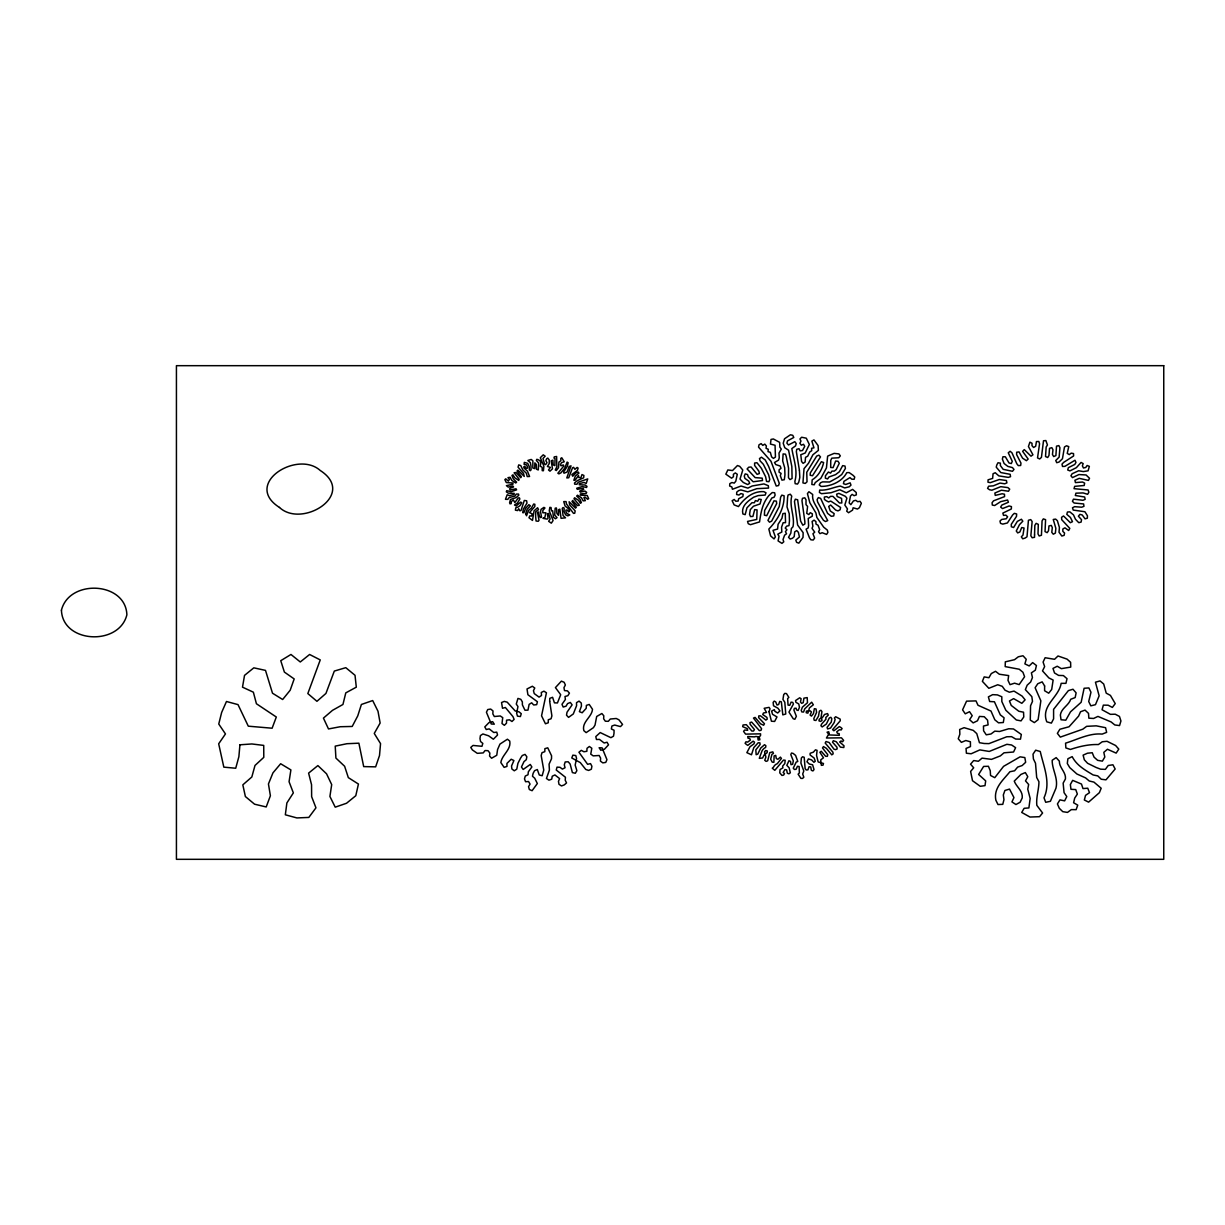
<?xml version="1.0" encoding="UTF-8"?>
<svg xmlns="http://www.w3.org/2000/svg" width="1225" height="1225" viewBox="0 0 1225 1225"><rect width="100%" height="100%" fill="white"/><g stroke="black" fill="none" stroke-linecap="round" stroke-linejoin="round"><path stroke-width="1.5" d="M1034.543 534.927L1034.543 537.316L1032.185 537.76L1030.853 535.784L1032.139 521.544L1030.73 519.599L1028.433 520.273L1026.994 536.81L1024.988 538.127L1022.691 538.786L1021.344 536.81L1022.982 535.049L1024.054 528.036L1021.711 527.546L1019.874 531.972L1017.684 532.921L1016.275 530.992L1019.506 524.637L1022.814 521.192L1021.42 519.247L1017.332 521.391L1013.611 527.516L1011.345 526.75L1011.268 524.361L1016.505 516.368L1016.658 513.979L1014.346 513.336L1012.616 514.99L1007.425 522.952L1002.785 524.116L1000.519 523.351L999.967 521.023L1001.759 519.431L1006.246 518.772L1007.608 516.812L1005.893 515.143L1003.52 515.403L1002.846 513.107L1011.345 508.987L1011.437 506.599L1009.124 505.971L1002.494 508.589L1000.641 507.073L1001.897 505.037L1008.435 502.235L1007.562 500.014L1000.641 501.668L994.654 505.512L992.311 505.067L992.082 502.694L993.567 500.811L1004.561 496.615L1004.485 494.226L1002.142 493.752L995.251 495.39L994.868 493.032L1001.438 490.214L1008.527 491.24L1009.691 489.142L1007.869 487.596L1000.748 486.677L991.882 490.199L989.524 489.74L987.58 488.362L988.636 486.218L993.368 485.835L999.983 483.063L1004.699 483.798L1006.904 482.88L1006.429 480.537L999.324 479.511L990.336 482.65L987.978 482.206L988.085 479.817L992.648 478.393L993.046 473.723L995.236 472.743L998.834 475.882L1008.267 477.382L1010.548 476.678L1010.166 474.32L1000.825 472.559L996.231 467.154L996.844 464.842L998.007 462.759L1000.366 463.142L1000.366 465.546L1003.183 469.343L1012.493 471.288L1013.994 469.42L1012.463 467.598L1007.838 466.403L1004.102 463.509L1002.372 459.069L1002.953 456.757L1005.357 456.787L1008.987 462.958L1011.314 463.555L1012.279 461.366L1008.267 452.791L1010.135 451.29L1011.972 452.821L1016.796 463.724L1018.266 465.607L1020.655 465.5L1020.976 463.127L1016.627 454.613L1016.673 452.224L1019.047 451.918L1022.569 458.165L1026.397 460.692L1028.158 459.053L1022.645 451.336L1024.284 449.606L1031.006 456.19L1032.935 454.797L1028.433 446.497L1029.903 442.164L1032.017 443.282L1032.001 445.67L1033.594 447.477L1035.661 446.267L1036.442 441.567L1038.831 441.49L1039.55 443.772L1037.529 457.905L1039.658 458.977L1041.434 457.384L1043.501 440.77L1045.874 440.556L1047.452 444.981L1046.165 447.002L1045.522 456.527L1047.697 457.507L1048.983 455.47L1049.534 448.319L1051.831 447.661L1052.979 449.759L1052.459 454.506L1053.699 456.558L1055.889 455.593L1056.517 446.145L1058.844 445.594L1059.931 447.722L1059.135 457.124L1055.751 460.508L1056.716 462.698L1059.013 462.055L1062.458 458.732L1064.464 447.018L1066.516 445.778L1068.751 446.62L1067.235 453.388L1069.287 454.613L1071.186 453.158L1073.529 453.572L1073.621 455.96L1063.652 462.392L1061.998 464.122L1062.504 466.465L1064.893 466.358L1074.953 460.248L1075.994 462.407L1074.754 464.459L1068.338 467.674L1067.725 470.002L1069.946 470.89L1076.362 467.674L1081.078 462.438L1083.176 463.601L1082.379 465.852L1083.451 467.996L1085.779 467.46L1087.142 465.485L1089.362 466.373L1088.076 470.829L1083.344 471.579L1078.658 470.752L1072.135 473.738L1070.926 475.805L1072.472 477.612L1078.949 474.55L1086.07 474.978L1089.515 478.286L1088.443 480.414L1079.24 478.347L1074.892 480.277L1075.443 482.604L1082.533 482.022L1084.646 483.14L1084.186 485.498L1074.662 486.356L1074.034 488.668L1088.076 489.969L1088.857 492.236L1087.632 494.288L1083.084 492.925L1075.918 493.185L1075.336 495.497L1084.661 497.013L1085.151 499.356L1082.961 500.29L1073.483 499.157L1072.442 501.316L1074.111 503.016L1083.62 503.95L1083.957 506.323L1081.736 507.196L1074.585 506.675L1072.472 507.808L1073.238 510.075L1084.921 511.744L1087.448 515.802L1087.341 518.19L1085.044 518.833L1082.257 515.005L1079.945 514.362L1078.398 516.184L1081.553 519.737L1081.093 522.08L1078.781 522.692L1075.458 519.247L1073.498 514.898L1069.823 511.851L1067.434 512.035L1066.807 514.347L1070.405 517.455L1072.487 521.666L1070.328 522.692L1063.53 515.97L1061.554 517.302L1061.723 519.691L1069.808 528.388L1068.675 530.502L1064.954 527.837L1062.841 528.986L1062.841 531.374L1064.586 533.013L1064.127 535.356L1061.83 536.029L1059.028 532.247L1059.411 527.485L1057.374 520.702L1055.613 519.094L1053.255 519.477L1055.843 528.312L1055.383 533.074L1053.286 534.207L1051.785 532.354L1052.306 527.592L1051.31 525.418L1048.967 525.938L1048.523 530.701L1047.161 532.676L1045.032 531.589L1045.583 519.66L1043.317 518.879L1042.062 520.916L1041.449 535.233L1039.183 535.999L1038.004 533.916L1038.295 524.361L1036.136 523.351L1034.849 525.372L1034.543 534.927M279.484 507.456C302.238 528.756 357.241 494.379 320.23 470.477C297.17 449.682 242.473 483.906 279.484 507.456M525.617 513.811L526.551 515.74L528.572 510.381L531.359 508.145L533.671 504.057L534.85 504.256L534.82 506.522L529.476 512.632L532.125 513.75L531.681 516.062L529.812 515.878L528.986 517.746L532.492 520.441L534.085 510.794L537.622 507.747L538.51 509.631L535.738 511.652L535.631 516.429L536.06 520.993L538.28 521.283L539.015 520.334L537.53 512.326L538.678 511.989L539.184 515.465L540.363 517.517L541.542 517.256L540.531 511.606L541.113 509.294L543.931 507.395L544.957 507.992L542.859 510.427L542.813 512.77L545.906 512.785L544.865 517.363L542.981 518.343L547.223 519.124L548.05 518.267L547.407 513.765L548.54 513.382L550.132 518.925L548.647 521.329L551.342 523.167L553.087 520.533L549.259 510.84L549.841 507.364L551.036 507.533L551.48 510.917L552.659 510.748L553.501 517.425L555.492 518.742L557.023 517.639L554.726 515.097L555.17 508.222L556.334 507.931L556.854 510.167A8.376 8.376 0 0 0 557.069 513.719L558.493 515.327L558.738 509.615L559.856 509.171L561.065 518.313L565.521 517.808L563.056 515.511L562.244 508.406L563.056 507.533L564.128 508.069L564.112 511.652L565.674 514.852L567.803 515.878L569.778 514.929L566.884 513.474L565.889 511.3L565.935 510.105L567.114 509.937L568.553 511.805L569.61 511.238L568.783 508.987L565.077 506.017L563.745 501.592L566.072 501.607L566.471 503.965L573.53 513.397L574.724 513.244L575.168 510.902L569.702 504.945L569.12 501.775L575.536 508.145L576.317 507.227L571.998 501.515L572.642 500.504L577.434 505.634L579.364 505.19L574.004 498.835L574.556 497.779L578.445 500.259L580.359 503.276L581.37 502.633L580.083 499.341L576.669 496.064L577.511 495.222L581.492 497.779L583.161 500.857L585.366 500.657L583.881 497.534L584.983 497.09L587.663 499.31L588.643 498.636L587.234 495.497L580.42 495.145L580.374 493.935L586.147 493.445L586.683 492.389L584.938 491.057L580.39 492.128L579.609 491.225L583.712 489.403L583.146 488.346L577.297 489.311L576.715 488.254L582.273 486.57L586.561 487.489L586.989 486.371L585.075 485.008L579.211 484.778L579.44 483.615L584.08 482.451L586.193 483.507L587.724 478.929L578.246 482.221L576.975 484.258L574.663 484.151L574.51 482.956L577.251 480.69L583.651 477.827L583.896 475.453L581.982 474.565L580.926 477.673L578.843 477.536L578.491 475.622L575.046 480.261L573.851 480.307L575.321 476.096L578.935 473.095L578.277 472.1L576.01 472.773L572.718 476.234L571.876 474.55L577.434 470.4L578.108 468.103L577.128 467.429L574.893 469.328L573.591 467.322L572.504 467.827L568.737 477.765L566.792 477.934L571.018 465.852L569.166 466.511L567.053 472.038L564.005 473.218L563.577 472.115L567.389 466.189L568.155 462.744L567.144 462.085L564.618 468.333L560.912 472.865L558.86 473.891L557.865 473.233L563.791 466.036L563.301 464.949L561.081 465.806L560.407 464.811L561.463 462.683L564.25 461.794L561.77 457.752L560.759 458.395L560.897 460.738L558.922 462.101L558.508 467.736L556.318 470.538L555.277 469.956L556.854 466.832L556.609 456.466L554.282 456.879L553.976 458.028L555.002 458.625L554.91 465.668L553.164 464.842L552.888 460.141L551.173 460.845L552.49 468.823L549.964 471.181L548.524 469.987L550.393 467.368L547.407 466.495L549.213 463.571L549.229 459.987L547.774 458.089L546.733 458.671L545.845 460.615L547.008 462.698L545.646 464.627L544.574 464.107L542.966 458.487L545.171 456.175L543.226 454.827L540.317 457.721L543.885 466.158L543.425 470.737L542.231 470.66L542.139 467.23L540.225 466.235L540.899 462.851L539.98 460.722L537.943 459.589L536.78 459.344L536.351 460.462L538.663 463.004L538.25 469.956L536.473 469.206L536.29 464.443L534.866 462.866L534.758 468.624L532.829 467.981L532.89 460.876L531.221 459.436L527.837 460.462L530.333 462.621L531.022 466.143A16.354 16.354 0 0 0 531.129 469.711L530.41 470.66L529.338 470.109L529.246 466.526L527.669 463.341L524.3 462.376L524.116 464.413L526.474 464.857L527.5 467.001L527.378 468.195L526.199 468.302L524.821 466.388L523.733 466.909L524.055 468.057L527.424 471.135L529.583 476.494L527.225 476.571L526.321 473.141L522.815 469.91L520.793 465.607L518.726 464.888L518.037 467.184L523.458 473.263L524.254 476.418L517.869 470.14L517.042 470.997L521.375 476.693L520.747 477.704L516.047 472.513L514.087 472.743L519.186 479.281L518.726 480.399L514.822 477.811L512.938 474.825L511.958 475.499L513.29 478.807L516.613 482.145L515.756 482.987L511.805 480.43L510.121 477.306L507.931 477.643L509.401 479.358L508.406 481.119L505.741 478.822L504.868 479.649L506.308 482.573L512.969 483.017L512.923 484.212L506.43 485.651L508.237 487.121L512.831 486.003L513.566 486.953L510.396 488.117L509.539 488.943L510.197 489.939L516.031 488.79L516.598 489.847L511.07 491.669L506.691 490.689L506.338 491.837L508.314 493.17L514.194 493.338L514.087 494.532L509.432 495.558L507.196 494.747L505.45 499.325L507.778 499.356L509.263 497.488L515.036 496.094L516.215 494.073L518.558 494.088L518.788 495.252L516.093 497.61L510.442 499.463L509.6 502.725L509.998 503.843L511.177 503.613L511.422 501.362L513.428 500.076L514.837 502.572L518.252 497.947L519.431 497.871L519.859 498.988L517.455 503.016L514.469 504.991L516.2 505.94L520.671 502.112L521.728 502.663L520.671 504.761A7.12 7.12 0 0 1 517.961 507.058L515.771 507.808L515.403 510.167L517.639 510.565L518.696 508.712L519.829 510.764L521.008 510.549L524.285 500.458L526.628 500.765L526.98 503.108L523.32 509.217L522.707 512.663L523.902 512.663L525.678 508.237L528.832 504.685L530.379 505.818L527.148 509.294L525.617 513.811M1044.619 685.954L1044.603 690.747L1048.723 693.197L1051.693 689.461L1053.132 680.059L1048.86 677.9L1042.506 670.887L1044.634 666.599L1043.088 662.067L1045.124 657.733L1054.557 659.295L1058.002 655.987L1067.036 659.111L1070.604 662.296L1070.742 667.089L1061.355 668.651L1057.236 666.232L1052.979 668.421L1054.511 672.954L1058.614 675.419L1063.392 675.572L1067.021 678.696L1065.934 683.351L1061.156 683.336C1058.859 697.576 1040.484 705.569 1046.778 721.831L1051.387 723.118L1053.592 718.861L1053.592 709.321L1068.384 690.609L1072.977 689.246L1076.117 692.86L1075.167 697.561L1070.696 699.291C1068.69 705.539 1061.294 708.203 1060.36 715.017L1061.034 719.764L1065.796 720.193L1070.497 711.847L1081.154 702.277L1084.11 688.266L1088.887 687.945L1090.97 692.247L1088.703 701.527L1090.817 705.83L1095.472 704.681L1099.147 695.846L1095.456 682.202L1100.065 680.932L1103.71 684.025L1106.221 693.151L1110.432 695.417L1115.24 703.609L1112.361 707.422L1108.12 705.202L1103.342 705.141L1102.056 709.75L1110.432 714.343L1115.225 714.206L1119.451 716.426L1120.936 720.974L1119.558 725.567L1114.811 724.955L1111.09 721.938L1097.937 716.411L1093.603 718.462L1088.841 718.172L1088.52 713.394L1085.028 710.102L1080.542 711.756L1078.597 716.12L1069.057 726.762L1059.87 729.258L1057.374 733.346L1060.314 737.113L1082.808 729.181L1086.652 726.333L1096.207 725.843L1105.578 727.696L1106.634 732.366L1102.163 734.097C1089.607 732.872 1077.495 739.487 1065.566 743.162L1065.873 747.939L1070.405 749.455C1079.256 746.469 1089.01 744.203 1098.381 744.555L1102.27 741.768L1107.033 741.293L1115.607 745.504L1118.777 749.103L1116.159 753.115L1107.461 749.256L1103.802 752.349L1104.812 757.035L1102.362 761.138L1097.646 760.342L1094.063 757.157L1092.241 752.732L1087.478 753.207L1083.114 755.151L1084.324 759.791L1087.586 763.282L1096.13 767.478L1100.601 769.178L1105.379 769.377L1108.196 765.503L1112.928 764.783L1115.163 769.009L1105.991 779.835L1101.244 779.238L1097.799 775.915L1093.113 774.95C1084.937 769.913 1076.836 765.625 1072.166 756.637L1067.878 758.765L1067.312 763.512L1069.777 767.616L1076.882 773.986L1085.61 777.906L1089.255 780.999L1093.91 782.101L1101.183 788.257L1099.376 792.682L1088.596 802.145L1084.339 799.986L1085.549 795.362L1089.5 792.667L1087.754 788.211L1082.977 788.578L1081.476 784.046L1072.656 780.356L1070.359 784.551L1070.972 789.298L1075.734 789.589L1077.357 794.091L1074.708 798.088L1073.605 802.743L1077.74 805.147L1076.132 809.664L1071.354 809.603L1067.48 812.42L1062.764 811.654L1059.319 808.316L1057.42 803.937L1059.962 799.879L1064.632 800.859L1066.791 796.587L1064.066 792.652L1063.147 783.127L1065.444 778.932C1066.179 772.133 1059.196 767.891 1059.349 761.154L1056.149 757.617L1052.183 760.281C1052.045 769.729 1058.461 778.243 1055.965 788.196L1050.392 801.303L1045.706 802.298L1044.006 797.827C1051.081 782.561 1043.593 766.605 1040.27 751.507L1035.661 750.19L1033.012 754.187L1033.41 758.949L1035.508 763.252L1036.687 777.507L1038.938 781.718C1038.938 789.635 1035.952 797.261 1036.84 805.361L1042.582 813.002L1039.535 816.692L1029.98 817.044L1021.727 812.435L1024.131 808.301L1028.893 807.933L1030.164 798.455L1027.76 789.191L1028.663 784.49L1025.509 780.892L1027.79 776.696L1025.34 772.577L1020.93 774.43L1014.254 781.121C1016.474 787.093 1022.998 790.692 1022.232 797.919L1020.134 802.222L1015.938 804.534L1011.942 801.916L1013.948 797.567L1009.522 789.084L1004.929 790.462L1003.321 794.964L1003.949 799.711L1002.77 804.35L997.992 804.534L995.864 800.247C993.353 788.088 1003.137 780.126 1009.89 771.75L1014.576 770.785L1017.638 767.11L1022.155 765.548L1025.662 762.287L1024.835 757.586L1020.103 756.836L1003.581 766.345L994.777 777.676L990.535 775.471L990.259 770.693L988.422 766.283L983.629 766.437L978.622 774.476L985.696 780.892L985.007 785.623L980.276 786.312L972.512 780.723L970.613 771.444L973.691 767.784L970.552 764.17L973.676 760.557L978.408 761.261L982.037 758.137L991.515 759.362L1000.366 755.886L1004.025 752.808L1013.565 752.012L1015.602 747.679L1011.636 744.999L1006.889 744.31L989.249 751.446L979.847 749.899L971.134 753.773L966.387 753.222L966.05 748.444L970.46 746.576L970.414 741.783L965.805 740.513L961.38 742.35L958.226 738.767L959.849 734.265L959.68 729.487L964.106 727.681L973.263 730.376L976.769 733.622L979.449 742.702L984.165 743.498L988.958 743.621L1006.782 736.761L1011.559 736.669L1015.709 739.058L1020.486 739.165L1021.328 734.464L1013.504 728.967L1008.726 728.753L999.585 731.493L994.822 731.141L990.979 733.989L986.263 734.816L983.598 730.835L983.461 726.058L988.1 724.909L987.564 720.162L984.242 716.717L979.464 716.441L977.458 720.79L973.155 722.888L969.603 719.688L972.206 715.66L969.542 711.694L965.254 713.823L962.574 709.857L966.556 701.159L976.003 700.899L977.994 705.263L990.994 711.051L994.822 719.81L998.528 722.842L1003.306 722.52L1004.087 717.789L1000.304 714.864L994.424 701.772L989.647 701.512L988.391 696.887L992.633 694.652L997.41 694.897L1001.805 696.765L1001.836 701.542L1005.817 710.24L1016.321 719.963L1021.022 720.882L1023.778 716.977L1023.533 712.2L1018.848 711.266L1011.253 705.447L1009.461 701.006L1013.611 698.618L1021.834 703.318L1025.111 699.843L1022.109 696.106L1014.024 691.099L1009.369 692.217L1005.036 690.211L1002.249 686.306L997.732 684.76L988.835 688.297L982.389 681.345L984.196 676.904L988.912 677.716L991.301 673.566L995.527 671.3L999.309 674.225L1008.665 675.587L1007.991 680.319L1010.028 684.653L1014.576 683.183L1019.154 684.591L1024.59 676.751L1022.952 672.265L1019.246 669.233L1005.189 666.614L1005.312 661.837L1014.53 659.693L1018.327 656.784L1022.998 655.758L1026.244 659.295L1024.881 663.873L1029.199 665.941L1032.644 662.603L1036.427 665.527L1035.339 670.182L1031.389 672.862L1032.445 677.532L1030.669 681.973L1027.147 685.204L1025.371 689.644L1031.833 696.657L1032.491 701.389L1030.562 705.768L1030.286 720.07L1034.329 722.612L1038.111 719.672L1040.852 700.822L1035.11 687.746L1037.759 683.749L1042.153 681.866L1044.619 685.954M799.404 470.232L799.818 477.382L798.807 482.053L797.521 484.074L795.163 483.676L794.872 481.303C798.042 470.4 793.54 459.268 791.84 448.564L795.546 445.885L796.235 443.588L794.811 441.689L788.471 444.966L786.894 443.159L787.537 440.862L793.785 437.478L792.774 435.319L790.431 434.783L784.536 438.78L783.219 443.266L784.766 447.707L788.578 450.218L791.84 466.557L792.085 478.47L789.972 479.587L788.471 477.719L788.563 468.149L786.22 456.45L785.485 454.184L783.112 453.924L782.668 460.937L784.704 467.812L784.949 474.978L784.306 479.71L781.948 480.154L780.31 475.667L781.106 473.417L779.054 472.176L779.115 469.788L781.014 468.333L780.233 466.067L775.731 464.551L774.506 462.499L778.564 460.11L779.253 457.828L779.008 453.082L781.305 449.085L779.881 447.156L779.651 442.378L773.373 438.963L771.03 439.423L770.448 444.078L775.058 445.257L775.44 457.078L773.434 458.38L771.582 456.864L770.326 452.316L768.029 451.642L768.259 449.269L766.054 448.319L766.36 445.946L764.798 444.124L762.777 445.395L761.154 443.634L759.041 444.767L758.535 447.11L770.984 461.274L779.268 483.263L778.579 485.559L776.237 486.034L768.58 466.296L765.227 459.957L761.445 457.201L759.485 458.563L760.112 460.876L763.328 464.29L768.642 474.81L769.775 479.45L768.933 481.701L766.544 481.44L765.61 476.739L761.399 468.348L756.973 462.713L754.6 463.05L754.631 465.454L758.903 471.212L759.378 473.554L757.111 474.335L751.109 466.985L748.735 467.215L747.097 468.961L755.136 477.612L762.195 478.148L762.517 480.522L753.161 481.777L748.261 476.831L747.526 474.55L745.229 473.891L744.264 476.081L744.907 478.378L748.751 481.134L749.7 483.324L747.648 484.549L743.33 482.482L740.007 479.113L742.779 470.017L739.716 466.342L737.45 465.546L732.519 470.553L727.849 469.941L725.843 474.167L731.585 478.194L733.453 476.693L733.377 474.305L735.322 472.911L737.282 474.289L735.781 481.257L734.25 483.094L731.922 482.528L729.809 483.63L729.656 486.019L731.861 486.938L732.412 489.265L741.079 486.019L747.908 488.132L752.181 485.988L763.91 483.921L768.32 485.712L768.55 488.086L756.79 488.668L747.786 491.868L740.88 489.923L738.598 490.628L736.73 492.144L736.638 494.532L738.981 495.022L740.895 493.568L743.192 494.226L742.855 496.6L738.66 498.713L738.17 501.056L735.781 501.224L734.173 499.448L732.137 500.719L734.158 504.899L738.461 506.568C744.356 498.391 752.916 490.873 763.879 491.669L765.993 492.817L765.181 495.068L758.153 495.589L753.712 497.197C748.092 500.903 740.957 506.002 742.886 513.949L745.168 514.653L746.959 507.808L751.966 502.709L754.355 502.74L755.412 500.596L757.708 501.224L758.872 499.142L761.246 499.494L760.051 503.95L753.467 506.231L750.282 509.661L749.547 514.393L750.527 516.567L752.916 516.414L754.692 509.615L757.065 509.906L756.759 519.415L747.556 521.421L748.245 523.703L750.435 524.683L759.546 521.927C760.878 512.831 762.317 503.398 768.779 495.696L772.24 492.557L774.629 492.756L775.134 495.084L774.093 497.243L771.827 497.993L764.676 510.396L764.385 515.158L766.712 515.71L774.016 500.826L776.39 501.163L776.696 503.536L767.952 520.365L769.499 522.187L771.643 521.13L779.284 506.446L780.616 497.212L781.81 495.13L784.107 495.803C784.398 508.406 777.477 520.135 768.841 529.077L770.602 535.876L774.032 538.908L775.364 536.918L773.021 530.318L777.599 529.047L778.074 524.3L781.948 518.313L782.897 513.627L785.256 513.244L785.547 522.662L783.143 522.723L781.565 527.225L781.826 532.002L777.798 534.177L779.023 536.228L778.089 540.914L781.948 543.379L783.77 541.817L783.02 539.551L784.597 535.187L786.542 533.778L785.455 531.65L786.925 529.751L785.225 528.067L786.664 526.153L788.992 525.602L789.467 520.839L789.237 513.688L787.017 506.874L787.598 497.365L788.043 495.007L790.309 494.226L791.748 496.14C789.038 506.369 795.04 516.46 793.004 526.75L791.365 528.511L790.829 533.135L788.533 537.331L790.202 539.046L792.468 538.265L794.198 536.627L794.703 531.88L796.725 530.578L798.378 532.308L799.435 536.979L795.821 540.087L796.587 542.353L798.853 543.15L803.018 537.407L803.156 532.707L797.613 525.02L794.474 501.454L795.316 499.203L797.643 499.754L800.599 521.023L802.819 525.188L804.886 524.009L804.856 521.62L801.977 500.657L802.467 498.315L804.794 497.794L806.019 499.846L806.004 504.639L807.597 506.415L806.754 513.367L808.822 514.577L810.276 512.663L812.359 513.842L812.252 516.23L808.224 518.466L808.623 525.632L808.148 527.975L806.081 529.169L809.48 537.836L810.858 539.796L813.232 540.026L814.64 538.097L812.956 533.763L814.717 532.14L812.037 528.388L812.895 526.153L812.114 521.482L814.089 520.135L815.942 521.651L815.957 524.04L818.024 525.249L819.647 529.583L818.545 531.711L819.938 533.641L822.143 532.707L826.599 534.422L827.901 532.416L827.334 530.088L823.705 527.194L816.876 517.471L815.911 512.953L809.847 502.74L807.428 493.598L808.944 491.746L812.711 494.487C811.455 502.265 818.484 507.41 819.51 514.332L823.46 520.303L825.512 521.544L827.717 520.594L817.596 501.944L817.106 499.601L818.392 497.58L820.643 498.407L827.61 513.382L831.316 516.292L833.689 515.955L834.164 513.597L830.259 510.947L828.713 506.43L830.673 505.037L835.68 510.09L837.946 510.871L840.09 509.814L840.58 507.472L830.749 501.086L828.498 501.913L826.37 500.811L824.41 499.433L824.364 497.044L826.722 496.63L828.743 497.917L830.55 496.355L832.939 496.37L839.431 502.97L841.82 502.97L841.56 498.391L837.165 496.508L836.629 494.18L838.88 493.353L845.403 496.339L846.888 498.208L844.821 505.067L847.486 508.942L846.705 511.192L848.558 512.724L852.569 510.105L853.121 507.778L857.485 509.049L859.429 507.671L861.374 503.291L860.042 501.316L857.684 501.699L855.754 500.29L853.442 500.933L850.839 504.654L849.17 502.924L850.456 496.079L852.125 494.364L854.101 495.696L856.352 494.869L856.214 492.481L852.6 489.388L846.307 492.802L839.814 489.755L830.948 492.756L821.485 493.69L819.433 492.45L819.678 490.077C827.212 490.75 833.352 487.213 840.335 486.049L844.714 487.933L849.247 486.769L850.977 485.115L850.165 482.864L845.694 484.472L843.443 483.676L843.948 481.333L849.951 477.597L851.743 479.189L854.131 479.297L854.759 477L853.059 475.315L849.155 472.574L846.766 472.666C842.203 481.639 830.826 486.509 821.102 486.402L819.234 484.916L820.428 482.834L822.603 481.869L829.585 482.007L837.931 477.367L841.743 474.519L845.418 468.425L845.005 466.067L842.662 465.623L839.37 471.748L835.588 474.642L828.988 476.969L827.61 478.929L825.344 478.163L825.451 475.775L828.422 472.038L830.565 473.095L831.897 471.104L834.286 471.104L836.17 469.634L839.293 463.31L838.022 461.274L835.649 461.029L833.077 467.644L830.688 467.475L830.764 460.34L831.775 458.165L838.834 457.737L840.304 455.853L838.911 453.908L834.148 453.388L827.641 456.098L826.446 467.904L820.842 478.317L815.222 482.604L814.227 484.778L811.853 484.487L812.175 479.817C818.193 476.387 822.235 469.221 823.629 462.529L821.378 461.718L812.527 475.729L810.184 475.285L810.307 472.896L820.505 456.91L818.867 455.164L816.662 456.098L806.754 472.268L807.03 481.823L805.269 483.446L802.942 482.91L804.013 468.7L808.546 463.188L812.895 454.797L818.392 450.371L818.101 445.594L813.951 439.913L811.869 441.092L813.951 447.829L811.593 448.304L811.746 450.678L809.74 451.979L807.673 456.236L805.529 457.292L805.131 462.039L803.125 463.341L801.579 461.519L800.783 454.735L805.208 452.99L809.342 444.507L806.295 438.183L801.609 437.248L799.956 438.979L800.966 441.138L799.879 443.282L801.318 445.196L803.539 444.292L804.748 446.359L802.467 450.54L800.093 450.861L799.037 448.718L796.725 449.299L796.357 451.673L799.404 470.232M549.673 701.328L551.893 715.875L551.066 718.753L548.264 719.779L548.264 722.765L545.447 723.776L541.557 715.813L546.442 692.783L543.931 691.145L541.266 692.493L541.542 695.463L539.046 697.117L534.238 693.58L533.457 690.686L534.774 688.006L532.339 686.26L527.01 688.971L527.898 694.728L537.407 701.741L536.688 704.651L533.702 704.987L531.665 702.798L529.123 704.39L527.975 710.132L524.974 710.224L522.386 704.865L522.355 701.879L520.809 699.322L517.945 698.418L516.276 704.084L517.961 706.549L516.644 713.241L517.455 716.12L520.411 716.564L521.253 713.685L518.941 711.802L515.204 710.959L507.196 702.17L504.302 701.389L501.546 702.522L502.495 708.264L505.389 707.499L512.969 716.625L514.117 719.397L511.973 721.494L509.508 719.795L506.553 720.193L506.492 723.194L504.378 725.307L501.99 723.516L502.74 717.651L500.275 715.967L494.318 716.518L492.848 713.915L493.001 710.929L490.674 709.061L487.718 709.551L486.432 712.246L491.286 724.006L494.272 724.174L492.649 721.663L488.943 722.643L484.794 726.915L486.248 729.533L489.173 728.875L493.782 732.504L496.753 732.152L497.549 735.031L493.369 739.226L488.591 735.796L482.91 733.974L480.414 735.597L479.986 738.568L480.537 741.493L482.818 743.437L481.961 746.301L473.049 745.443L470.783 747.403L472.391 749.93L477.275 753.329L483.232 752.9L485.054 750.542L488.04 750.695L489.862 753.069L489.556 756.039L491.577 758.244L496.753 755.274L497.564 749.547L499.953 744.096L507.426 739.211L509.753 741.094C511.376 749.761 501.928 754.768 500.841 762.562L504.133 767.355L506.966 766.406L506.951 763.405L511.208 759.24L513.903 760.541L511.545 765.993L511.882 768.963L514.255 770.785L516.766 769.178L517.93 763.343L520.625 758.015L522.263 755.519L525.035 754.386L526.842 756.759L526.291 759.699L523.994 761.613L521.437 767.018L523.182 769.453L530.272 764.446L531.864 766.972L528.343 771.796L528.006 774.767L525.295 776.038L524.484 778.916L525.556 781.703L528.542 781.535L530.073 784.107L528.526 786.664L529.353 789.528L532.094 790.707L537.346 783.541L534.712 778.212L532.462 776.237L533.135 773.327L534.559 770.709L537.316 769.53L539.276 775.012L542.17 775.731L543.762 770.05L541.174 755.549L542.001 752.671L544.803 751.66L544.88 748.659L547.743 747.817L551.572 755.794L551.51 758.78L549.076 764.17L549.413 770.05L546.457 778.487L548.923 780.172L551.74 779.177L552.23 776.221L554.925 774.95L559.595 778.595L558.462 781.351L558.983 784.306L561.479 785.945L564.281 784.888L566.532 782.913L565.215 780.233L565.445 777.263L556.257 770.035L557.023 767.141L560.009 767.309L562.397 769.101L565.047 767.723L564.296 764.829L565.2 761.965L568.17 761.766L570.13 764.032L572.397 772.592L575.321 773.251L576.868 770.693L575.168 765.104L576.562 758.459L575.811 755.565L572.856 755.167L571.799 757.969L580.282 762.593L585.78 769.468L588.612 770.433L591.353 769.208L591.905 766.268L590.527 763.619L587.617 764.308L578.935 752.227L581.278 750.358L583.912 751.752L586.867 751.293L587.005 748.307L589.378 746.484L591.798 748.261L590.756 754.125L593.191 755.871L599.147 755.488L600.602 758.107L600.403 761.093L602.807 762.869L605.763 762.409L606.942 759.653L602.118 747.893L599.132 747.755L600.771 750.251L604.461 749.225L608.519 744.846L607.049 742.243L604.155 742.993L599.454 739.395L596.468 739.502L595.779 736.593L600.204 732.565L610.892 737.68L613.495 736.194L614.016 733.254L614.062 730.253L611.367 728.982L611.888 726.027L614.705 725.047L620.478 726.609L622.545 724.45L618.916 719.779L616.221 718.493L610.264 719.029L608.335 721.311L605.334 721.219L603.634 718.769L603.803 715.783L601.858 713.517L596.697 716.472L595.013 725.108L593.436 727.65L586.147 732.627L583.866 730.682C581.462 721.969 591.874 717.268 592.502 709.275L589.225 704.436L586.392 705.37L586.178 708.356L582.166 712.766L579.394 711.648L581.446 706.059L581.293 703.073L579.042 701.113L576.5 702.675L576.592 705.661L573.315 713.945L568.553 717.375L566.517 715.186L567.007 712.246L572.106 704.85L570.329 702.446L567.573 703.609L566.042 706.182L563.194 707.055L561.969 704.329L565.399 699.46L564.985 696.489L567.864 695.693L569.426 693.136L567.466 690.869L564.495 690.594L563.959 687.654L565.368 685.005L564.143 682.279L561.387 681.131L555.43 687.608L560.698 694.728L557.436 702.951L554.435 702.844L552.582 697.301L549.78 698.342L549.673 701.328M768.994 711.648L771.428 721.219L774.629 721.448L776.987 716.931L772.577 714.343L771.566 711.143L774.338 709.643L774.858 711.281L777.676 713.011L779.942 710.898L777.936 708.234L773.526 705.784L773.128 702.4L774.231 701.098L775.731 701.91L777.018 705.049L778.641 704.513L779.712 701.389L781.351 701.879L782.806 714.864L785.761 714.007L784.812 702.277L782.943 699.429L783.709 694.682L784.796 693.365L786.496 693.595L788.854 697.408L787.629 698.587L788.058 705.11L789.757 705.309L791.09 702.155L792.774 702.415L793.448 703.992L788.961 712.108L793.233 718.738L794.857 719.289L796.357 716.319L793.877 709.964L794.412 708.341L796.112 708.203L796.51 709.872L798.118 710.485L799.466 707.361L798.792 704.007L795.867 702.247L795.561 700.562L799.711 697.791L801.119 698.755L800.492 702.032L801.625 703.318L803.217 702.721L803.922 698.158L807.183 697.592L807.489 702.706L802.406 707.177L801.211 710.378L801.87 711.955L803.569 712.031L804.718 708.862L811.67 702.201L813.339 704.773L809.48 707.882L807.888 713.134L806.218 712.766L806.372 711.067L810.123 710.822L811.44 711.924L810.108 715.063L811.455 716.104L813.492 713.547L814.349 708.678L816.034 708.984L816.6 712.353L813.813 718.57L814.196 720.239L815.896 720.468L818.499 716.15L819.403 711.112L820.888 710.255L821.944 711.603L821.179 716.656L821.99 720.392L820.612 721.403L818.989 720.882L819.295 719.197L822.618 717.253L824.548 714.451L827.549 713.593L828.253 715.155L825.788 717.513L825.956 719.213L821.531 724.159L820.934 725.751L822.159 726.946L826.354 724.021L829.279 718.003L830.841 717.299L831.806 718.707L831.27 722.076L827.074 727.313L827.595 728.936L830.535 728.063L834.21 722.505L835.128 719.442L834.393 717.896L835.664 716.747L840.166 719.075L840.258 720.775L832.602 729.641L833.888 730.774L839.293 726.593L840.794 727.42L842.08 728.538L841.146 729.962L839.462 729.717L836.752 731.8L837.456 733.362L839.14 733.622L839.355 735.322L829.402 734.954L827.043 732.198L828.728 731.754L829.141 733.438L826.431 738.017L841.468 737.833L843.596 740.359L842.586 741.737L841.054 740.972L839.661 741.967L844.056 745.841L843.795 747.526L840.427 747.158L836.308 741.783L833.322 740.696L832.541 742.212L836.966 747.219L837.165 748.919L835.603 749.639L833.949 749.195L829.141 742.518L826.002 741.538L825.191 743.039L832.893 752.165L833.153 753.85L831.775 754.86L826.354 748.322L823.445 746.576L822.511 747.985L827.763 754.677L827.35 756.33L825.635 756.3L821.255 751.262L819.877 752.257L823.476 757.816L820.735 759.852L821.347 765.334L823.032 765.135L823.476 763.481L818.162 761.935L816.554 755.457L817.09 750.358L815.467 749.822L813.369 752.165L810.169 753.283L810.077 754.983L814.135 758.03L815.268 761.2L813.951 762.302L811.593 759.913L808.393 758.903L806.953 761.782L809.373 764.078L812.604 764.752L814.028 769.622L812.925 770.938L811.333 770.295L810.766 766.927L809.082 766.712L807.918 769.836L806.218 769.989L805.147 768.657L804.182 757.28L802.543 756.774L801.364 758.015L800.905 763.083L803.799 770.984L802.681 774.016L803.814 777.186L802.62 778.396L800.905 778.396L798.133 774.169L799.343 772.975L799.159 766.528L797.46 766.283L796.082 769.3L794.382 769.468L793.279 768.167L796.189 762.103L797.781 761.475L795.607 755.442L793.172 753.436L791.518 753.038L790.799 754.585L793.31 760.909L792.652 764.262L790.998 764.676L790.508 761.399L788.931 760.74L786.833 765.349L789.16 767.83L790.309 772.776L788.946 773.817L787.338 773.235L786.618 769.897L784.949 769.545L783.173 772.47L784.49 773.557L783.663 775.042L781.994 775.44L779.758 772.868L780.049 769.545L782.913 767.845L782.607 766.161L784.812 763.573L785.194 760.25L783.495 760.051L774.797 770.326L772.301 768.213L773.557 767.064A6.447 6.447 0 0 1 777.278 763.711L781.443 758.459L780.402 757.111L777.86 759.301L776.313 758.581L775.716 755.381L774.108 755.932L773.894 762.287L772.179 762.149L770.663 759.178L771.964 754.278L773.45 753.436L772.807 751.859L769.759 752.64L767.692 760.786L766.084 761.383L764.752 760.312L765.901 757.111L764.553 751.798L765.686 750.527L767.34 750.986L767.126 752.686L764.063 754.998L762.624 757.984L759.286 758.352L762.011 750.925A8.085 8.085 0 0 1 765.64 747.418L765.901 745.734L764.538 744.708L760.71 748.062L757.77 754.125L756.162 754.707L755.825 749.822L760.112 744.555L759.898 742.855L758.183 742.763L753.804 747.602L751.476 754.784L746.852 752.655L749.96 746.806L754.018 743.805L754.493 742.166L753.145 741.14L747.786 745.367L746.377 744.417L745.106 743.269L745.964 741.799L747.648 742.105L750.389 740.084L749.715 738.507L748.031 738.216L747.74 736.531L754.386 736.868A4.517 4.517 0 0 1 759.546 738.032L759.868 739.732L758.153 740.038L757.877 738.323L760.541 735.551L760.587 733.836L745.581 734.127L743.59 731.386L744.632 730.039L747.694 730.268L747.265 728.615L742.672 726.655L743.039 724.986L746.347 724.679L751.828 731.034L753.543 731.034L754.416 729.564L750.113 724.281L750.006 722.582L751.645 722.092L759.378 730.636L761.047 730.33L761.582 728.691L753.482 718.08L755.059 717.421L760.587 723.837L763.634 725.231L764.461 723.73L758.612 717.59L758.811 715.89L760.526 715.844L765.824 720.086L767.233 719.106L766.927 717.421L762.746 714.543L763.451 712.996L766.528 712.46L764.17 708.295L769.04 707.376L770.066 708.754L768.994 711.648M61.434 610.188C62.613 643.416 119.101 646.188 126.879 614.812C125.7 581.584 69.228 578.812 61.434 610.188M239.932 744.8L238.875 756.713L235.721 768.243L223.823 767.141L218.678 743.789L225.461 733.943L218.754 724.036L221.648 712.445L226.472 701.496L238.017 704.62L248.292 726.18L272.118 728.217L276.314 717.023L256.423 703.747L253.361 692.186L242.504 687.164L244.525 675.388L253.805 667.839L265.503 670.381L272.501 693.212L282.653 699.506L290.187 690.226L294.184 678.941L284.384 672.081L280.755 660.688L290.968 654.472L300.278 661.975L309.603 654.487L320.246 659.923L307.827 693.564L316.938 701.312L325.942 693.427L334.318 671.07L345.787 667.671L355.02 675.281L356.307 687.164L345.787 692.875L342.939 704.482L332.511 710.332L323.431 718.11L328.499 728.952L340.259 726.731L352.203 726.456L357.761 715.875L361.39 704.467L372.691 700.562L378.004 711.266L380.133 723.041L374.253 733.453L380.546 743.621L379.505 755.534L375.646 766.85L363.687 766.605L358.879 743.192L346.935 743.713L335.221 746.132L335.91 758.076L344.623 766.268L348.329 777.63L358.435 784.046L355.786 795.714L346.522 803.263L335.221 807.168L329.908 796.449L331.699 784.612L326.554 773.817L317.887 765.579L308.608 773.128L311.548 784.72L311.64 796.679L315.958 807.826L308.822 817.427L296.879 817.933L285.333 814.793L286.88 802.942L293.357 792.897L289.069 781.734L290.892 769.913L280.647 763.742L272.945 772.883L268.443 783.969L270.388 795.76L266.208 806.953L254.57 804.197L245.383 796.541L242.826 784.857L251.829 776.987L254.999 765.457L263.788 757.356L263.727 745.413L251.86 743.958L239.932 744.8M1163.75 365.678L176.431 365.678L176.431 859.322L1163.75 859.322L1163.75 365.678"/></g></svg>
